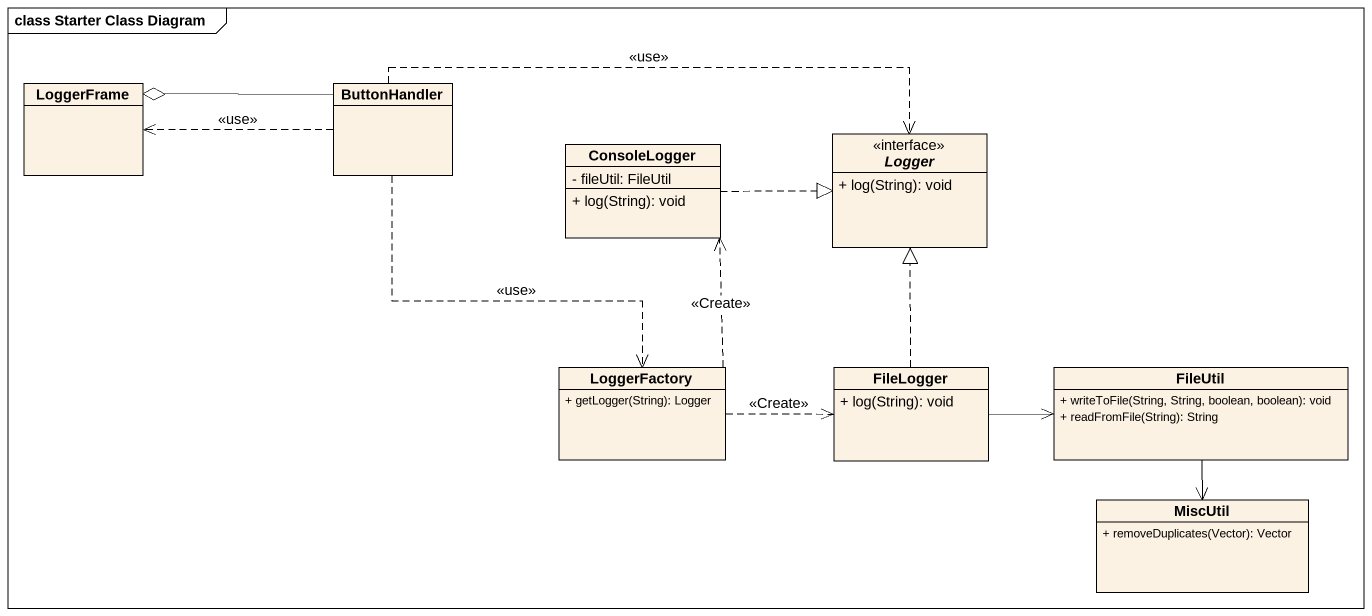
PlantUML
@startuml
mainframe class Starter Class Diagram
hide circle
hide empty members
skinparam classAttributeIconSize 0
class LoggerFrame
class ButtonHandler
class ConsoleLogger {
  - fileUtil: FileUtil
  + log(String): void
}
interface Logger {
  + log(String): void
}
class LoggerFactory {
  + getLogger(String): Logger
}
class FileLogger {
  + log(String): void
}
class FileUtil {
  + writeToFile(String, String, boolean, boolean): void
  + readFromFile(String): String
}
class MiscUtil {
  + removeDuplicates(Vector): Vector
}
ButtonHandler -left-o LoggerFrame
ButtonHandler .left.> LoggerFrame : <<use>>
ButtonHandler .right.> Logger : <<use>>
ButtonHandler ..> LoggerFactory : <<use>>
ConsoleLogger .right.|> Logger
LoggerFactory .up.> ConsoleLogger : <<Create>>
LoggerFactory .right.> FileLogger : <<Create>>
FileLogger .up.|> Logger
FileLogger -right-> FileUtil
FileUtil --> MiscUtil
@enduml
